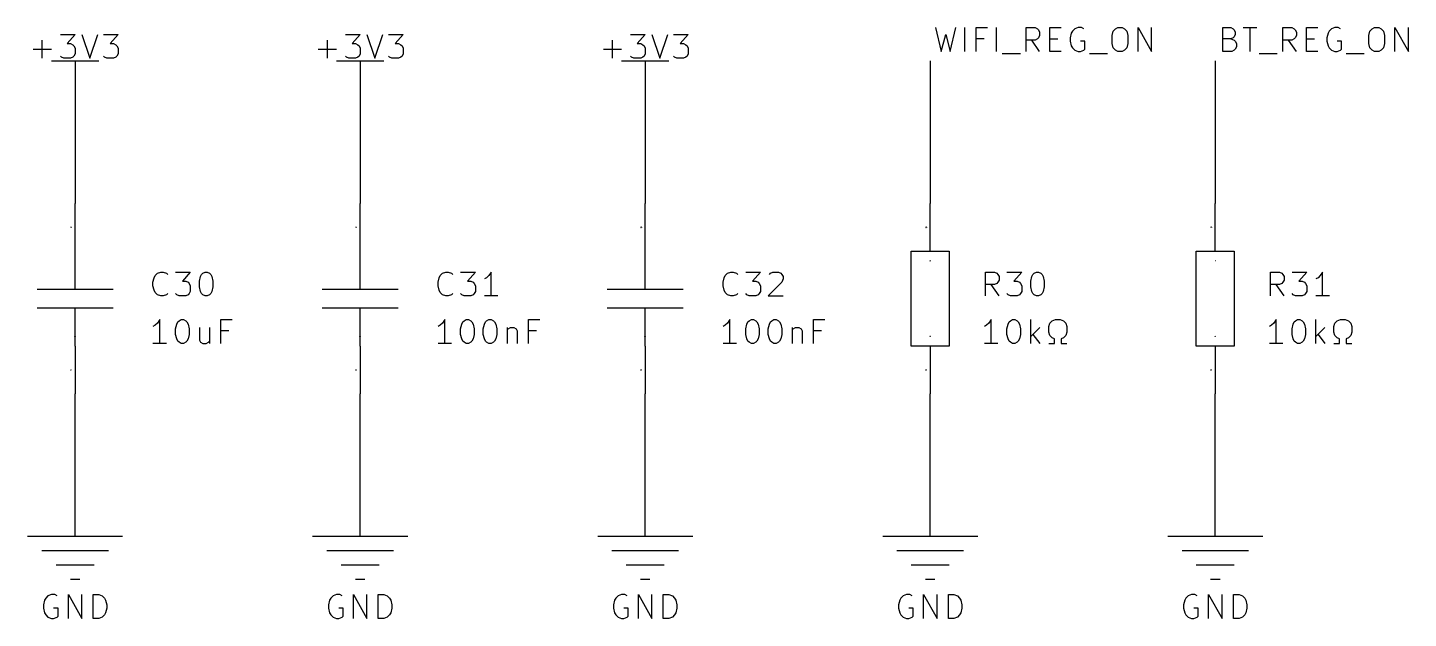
# Model space of a CAD drawing. Header units: millimetres. Extents: x 6 to 276, y -192 to -5.
# Drawn here: x 201.9 to 275.8, y -36.1 to -4.6 of the extents above; entities that cross this region are included whole.
import ezdxf

# ---------------------------------------------------------------- set-up
doc = ezdxf.new("R2010")
doc.units = ezdxf.units.MM
for name, color, linetype in [('GREENSIXTYFIVE', 129, 'CONTINUOUS'), ('LIGHTGREEN', 92, 'CONTINUOUS'), ('LIGHTRED', 12, 'CONTINUOUS'), ('RED', 14, 'CONTINUOUS'), ('REDSIX', 19, 'CONTINUOUS')]:
    doc.layers.add(name, color=color, linetype=linetype)

msp = doc.modelspace()

# ---------------------------------------------------------------- linework, layer by layer
at = {"layer": 'GREENSIXTYFIVE', "linetype": 'CONTINUOUS'}
for p, q in [((203.6838, -4.9344), (204.47, -4.9344)), ((204.47, -4.9344), (204.0466, -5.4182)), ((204.8328, -4.9344), (205.2561, -6.2044)), ((205.2561, -6.2044), (205.6795, -4.9344)), ((205.9819, -4.9344), (206.7681, -4.9344)), ((206.7681, -4.9344), (206.3447, -5.4182)), ((218.9238, -4.9344), (219.71, -4.9344)), ((219.71, -4.9344), (219.2866, -5.4182)), ((220.0728, -4.9344), (220.4961, -6.2044)), ((220.4961, -6.2044), (220.9195, -4.9344)), ((221.2219, -4.9344), (222.0081, -4.9344)), ((222.0081, -4.9344), (221.5847, -5.4182)), ((234.1638, -4.9344), (234.95, -4.9344)), ((234.95, -4.9344), (234.5266, -5.4182)), ((235.3128, -4.9344), (235.7361, -6.2044)), ((235.7361, -6.2044), (236.1595, -4.9344)), ((236.4619, -4.9344), (237.2481, -4.9344)), ((237.2481, -4.9344), (236.8247, -5.4182)), ((202.2323, -5.7206), (203.2, -5.7206)), ((202.7161, -6.2044), (202.7161, -5.2368)), ((204.0466, -5.4182), (204.2281, -5.4182)), ((204.2281, -5.4182), (204.349, -5.4787)), ((204.349, -5.4787), (204.4095, -5.5392)), ((204.4095, -5.5392), (204.47, -5.6601)), ((204.47, -5.6601), (204.47, -5.9625)), ((206.3447, -5.4182), (206.5262, -5.4182)), ((206.5262, -5.4182), (206.6471, -5.4787)), ((206.6471, -5.4787), (206.7076, -5.5392)), ((206.7076, -5.5392), (206.7681, -5.6601)), ((206.7681, -5.6601), (206.7681, -5.9625)), ((217.4723, -5.7206), (218.44, -5.7206)), ((217.9561, -6.2044), (217.9561, -5.2368)), ((219.2866, -5.4182), (219.4681, -5.4182)), ((219.4681, -5.4182), (219.589, -5.4787)), ((219.589, -5.4787), (219.6495, -5.5392)), ((219.6495, -5.5392), (219.71, -5.6601)), ((219.71, -5.6601), (219.71, -5.9625)), ((221.5847, -5.4182), (221.7662, -5.4182)), ((221.7662, -5.4182), (221.8871, -5.4787)), ((221.8871, -5.4787), (221.9476, -5.5392)), ((221.9476, -5.5392), (222.0081, -5.6601)), ((222.0081, -5.6601), (222.0081, -5.9625)), ((232.7123, -5.7206), (233.68, -5.7206)), ((233.1961, -6.2044), (233.1961, -5.2368)), ((234.5266, -5.4182), (234.7081, -5.4182)), ((234.7081, -5.4182), (234.829, -5.4787)), ((234.829, -5.4787), (234.8895, -5.5392)), ((234.8895, -5.5392), (234.95, -5.6601)), ((234.95, -5.6601), (234.95, -5.9625)), ((236.8247, -5.4182), (237.0062, -5.4182)), ((237.0062, -5.4182), (237.1271, -5.4787)), ((237.1271, -5.4787), (237.1876, -5.5392)), ((237.1876, -5.5392), (237.2481, -5.6601)), ((237.2481, -5.6601), (237.2481, -5.9625)), ((203.7443, -6.144), (203.6838, -6.0835)), ((203.8652, -6.2044), (203.7443, -6.144)), ((204.2281, -6.2044), (203.8652, -6.2044)), ((204.349, -6.144), (204.2281, -6.2044)), ((204.4095, -6.0835), (204.349, -6.144)), ((204.47, -5.9625), (204.4095, -6.0835)), ((206.0424, -6.144), (205.9819, -6.0835)), ((206.1633, -6.2044), (206.0424, -6.144)), ((206.5262, -6.2044), (206.1633, -6.2044)), ((206.6471, -6.144), (206.5262, -6.2044)), ((206.7076, -6.0835), (206.6471, -6.144)), ((206.7681, -5.9625), (206.7076, -6.0835)), ((218.9843, -6.144), (218.9238, -6.0835)), ((219.1052, -6.2044), (218.9843, -6.144)), ((219.4681, -6.2044), (219.1052, -6.2044)), ((219.589, -6.144), (219.4681, -6.2044)), ((219.6495, -6.0835), (219.589, -6.144)), ((219.71, -5.9625), (219.6495, -6.0835)), ((221.2824, -6.144), (221.2219, -6.0835)), ((221.4033, -6.2044), (221.2824, -6.144)), ((221.7662, -6.2044), (221.4033, -6.2044)), ((221.8871, -6.144), (221.7662, -6.2044)), ((221.9476, -6.0835), (221.8871, -6.144)), ((222.0081, -5.9625), (221.9476, -6.0835)), ((234.2243, -6.144), (234.1638, -6.0835)), ((234.3452, -6.2044), (234.2243, -6.144)), ((234.7081, -6.2044), (234.3452, -6.2044)), ((234.829, -6.144), (234.7081, -6.2044)), ((234.8895, -6.0835), (234.829, -6.144)), ((234.95, -5.9625), (234.8895, -6.0835)), ((236.5224, -6.144), (236.4619, -6.0835)), ((236.6433, -6.2044), (236.5224, -6.144)), ((237.0062, -6.2044), (236.6433, -6.2044)), ((237.1271, -6.144), (237.0062, -6.2044)), ((237.1876, -6.0835), (237.1271, -6.144)), ((237.2481, -5.9625), (237.1876, -6.0835)), ((204.4818, -17.0301), (204.4564, -17.0301)), ((204.4564, -17.0301), (204.46, -17.0325)), ((204.46, -17.0325), (204.4624, -17.0349)), ((204.4624, -17.0349), (204.4636, -17.0373)), ((204.4818, -17.0228), (204.4818, -17.0373)), ((208.754, -17.8159), (208.875, -17.6949)), ((208.875, -17.6949), (209.0564, -17.6344)), ((209.0564, -17.6344), (209.1773, -17.6344)), ((209.1773, -17.6344), (209.3588, -17.6949)), ((209.3588, -17.6949), (209.4192, -17.7554)), ((209.8426, -17.6344), (210.6288, -17.6344)), ((210.6288, -17.6344), (210.2054, -18.1182)), ((211.2335, -17.7554), (211.294, -17.6949)), ((211.294, -17.6949), (211.4149, -17.6344)), ((211.4149, -17.6344), (211.5359, -17.6344)), ((211.5359, -17.6344), (211.6568, -17.6949)), ((211.6568, -17.6949), (211.7173, -17.7554)), ((219.7218, -17.0301), (219.6964, -17.0301)), ((219.6964, -17.0301), (219.7, -17.0325)), ((219.7, -17.0325), (219.7024, -17.0349)), ((219.7024, -17.0349), (219.7036, -17.0373)), ((219.7218, -17.0228), (219.7218, -17.0373)), ((223.994, -17.8159), (224.115, -17.6949)), ((224.115, -17.6949), (224.2964, -17.6344)), ((224.2964, -17.6344), (224.4173, -17.6344)), ((224.4173, -17.6344), (224.5988, -17.6949)), ((224.5988, -17.6949), (224.6592, -17.7554)), ((225.0826, -17.6344), (225.8688, -17.6344)), ((225.8688, -17.6344), (225.4454, -18.1182)), ((226.7154, -17.6344), (226.5945, -17.8159)), ((226.7154, -18.9044), (226.7154, -17.6344)), ((234.9618, -17.0301), (234.9364, -17.0301)), ((234.9364, -17.0301), (234.94, -17.0325)), ((234.94, -17.0325), (234.9424, -17.0349)), ((234.9424, -17.0349), (234.9436, -17.0373)), ((234.9618, -17.0228), (234.9618, -17.0373)), ((239.234, -17.8159), (239.355, -17.6949)), ((239.355, -17.6949), (239.5364, -17.6344)), ((239.5364, -17.6344), (239.6573, -17.6344)), ((239.6573, -17.6344), (239.8388, -17.6949)), ((239.8388, -17.6949), (239.8992, -17.7554)), ((240.3226, -17.6344), (241.1088, -17.6344)), ((241.1088, -17.6344), (240.6854, -18.1182)), ((241.5926, -17.7554), (241.653, -17.6949)), ((241.653, -17.6949), (241.774, -17.6344)), ((241.774, -17.6344), (242.0764, -17.6344)), ((242.0764, -17.6344), (242.1973, -17.6949)), ((242.1973, -17.6949), (242.2578, -17.7554)), ((250.2018, -17.0301), (250.1764, -17.0301)), ((250.1764, -17.0301), (250.18, -17.0325)), ((250.18, -17.0325), (250.1824, -17.0349)), ((250.1824, -17.0349), (250.1836, -17.0373)), ((250.2018, -17.0228), (250.2018, -17.0373)), ((253.1435, -18.9044), (253.1435, -17.6344)), ((253.1435, -17.6344), (253.6273, -17.6344)), ((253.6273, -17.6344), (253.7483, -17.6949)), ((253.7483, -17.6949), (253.8088, -17.7554)), ((254.2926, -17.6344), (255.0788, -17.6344)), ((255.0788, -17.6344), (254.6554, -18.1182)), ((255.6835, -17.7554), (255.744, -17.6949)), ((255.744, -17.6949), (255.8649, -17.6344)), ((255.8649, -17.6344), (255.9859, -17.6344)), ((255.9859, -17.6344), (256.1068, -17.6949)), ((256.1068, -17.6949), (256.1673, -17.7554)), ((265.4418, -17.0301), (265.4164, -17.0301)), ((265.4164, -17.0301), (265.42, -17.0325)), ((265.42, -17.0325), (265.4224, -17.0349)), ((265.4224, -17.0349), (265.4236, -17.0373)), ((265.4418, -17.0228), (265.4418, -17.0373)), ((268.3835, -18.9044), (268.3835, -17.6344)), ((268.3835, -17.6344), (268.8673, -17.6344)), ((268.8673, -17.6344), (268.9883, -17.6949)), ((268.9883, -17.6949), (269.0488, -17.7554)), ((269.5326, -17.6344), (270.3188, -17.6344)), ((270.3188, -17.6344), (269.8954, -18.1182)), ((271.1654, -17.6344), (271.0445, -17.8159)), ((271.1654, -18.9044), (271.1654, -17.6344)), ((208.6331, -18.1787), (208.6935, -17.9368)), ((208.6331, -18.3601), (208.6331, -18.1787)), ((208.6935, -18.602), (208.6331, -18.3601)), ((208.6935, -17.9368), (208.754, -17.8159)), ((210.2054, -18.1182), (210.3869, -18.1182)), ((210.3869, -18.1182), (210.5078, -18.1787)), ((210.5078, -18.1787), (210.5683, -18.2392)), ((210.5683, -18.2392), (210.6288, -18.3601)), ((210.6288, -18.3601), (210.6288, -18.6625)), ((211.1126, -18.1182), (211.173, -17.8763)), ((211.1126, -18.4206), (211.1126, -18.1182)), ((211.173, -18.6625), (211.1126, -18.4206)), ((211.173, -17.8763), (211.2335, -17.7554)), ((211.7173, -17.7554), (211.7778, -17.8763)), ((211.7778, -17.8763), (211.8383, -18.1182)), ((211.8383, -18.4206), (211.7778, -18.6625)), ((211.8383, -18.1182), (211.8383, -18.4206)), ((223.8731, -18.1787), (223.9335, -17.9368)), ((223.8731, -18.3601), (223.8731, -18.1787)), ((223.9335, -18.602), (223.8731, -18.3601)), ((223.9335, -17.9368), (223.994, -17.8159)), ((225.4454, -18.1182), (225.6269, -18.1182)), ((225.6269, -18.1182), (225.7478, -18.1787)), ((225.7478, -18.1787), (225.8083, -18.2392)), ((225.8083, -18.2392), (225.8688, -18.3601)), ((225.8688, -18.3601), (225.8688, -18.6625)), ((226.4735, -17.9368), (226.3526, -17.9973)), ((226.5945, -17.8159), (226.4735, -17.9368)), ((239.1131, -18.1787), (239.1735, -17.9368)), ((239.1131, -18.3601), (239.1131, -18.1787)), ((239.1735, -18.602), (239.1131, -18.3601)), ((239.1735, -17.9368), (239.234, -17.8159)), ((240.6854, -18.1182), (240.8669, -18.1182)), ((240.8669, -18.1182), (240.9878, -18.1787)), ((240.9878, -18.1787), (241.0483, -18.2392)), ((241.0483, -18.2392), (241.1088, -18.3601)), ((241.1088, -18.3601), (241.1088, -18.6625)), ((242.2578, -18.1787), (241.5321, -18.9044)), ((242.2578, -17.7554), (242.3183, -17.8763)), ((242.3183, -17.9973), (242.2578, -18.1787)), ((242.3183, -17.8763), (242.3183, -17.9973)), ((253.6273, -18.2997), (253.1435, -18.2997)), ((253.8692, -18.9044), (253.4459, -18.2997)), ((253.7483, -18.2392), (253.6273, -18.2997)), ((253.8088, -18.1787), (253.7483, -18.2392)), ((253.8088, -17.7554), (253.8692, -17.8763)), ((253.8692, -18.0578), (253.8088, -18.1787)), ((253.8692, -17.8763), (253.8692, -18.0578)), ((254.6554, -18.1182), (254.8369, -18.1182)), ((254.8369, -18.1182), (254.9578, -18.1787)), ((254.9578, -18.1787), (255.0183, -18.2392)), ((255.0183, -18.2392), (255.0788, -18.3601)), ((255.0788, -18.3601), (255.0788, -18.6625)), ((255.5626, -18.1182), (255.623, -17.8763)), ((255.5626, -18.4206), (255.5626, -18.1182)), ((255.623, -18.6625), (255.5626, -18.4206)), ((255.623, -17.8763), (255.6835, -17.7554)), ((256.1673, -17.7554), (256.2278, -17.8763)), ((256.2278, -17.8763), (256.2883, -18.1182)), ((256.2883, -18.4206), (256.2278, -18.6625)), ((256.2883, -18.1182), (256.2883, -18.4206)), ((268.8673, -18.2997), (268.3835, -18.2997)), ((269.1092, -18.9044), (268.6859, -18.2997)), ((268.9883, -18.2392), (268.8673, -18.2997)), ((269.0488, -18.1787), (268.9883, -18.2392)), ((269.0488, -17.7554), (269.1092, -17.8763)), ((269.1092, -18.0578), (269.0488, -18.1787)), ((269.1092, -17.8763), (269.1092, -18.0578)), ((269.8954, -18.1182), (270.0769, -18.1182)), ((270.0769, -18.1182), (270.1978, -18.1787)), ((270.1978, -18.1787), (270.2583, -18.2392)), ((270.2583, -18.2392), (270.3188, -18.3601)), ((270.3188, -18.3601), (270.3188, -18.6625)), ((270.9235, -17.9368), (270.8026, -17.9973)), ((271.0445, -17.8159), (270.9235, -17.9368)), ((208.754, -18.723), (208.6935, -18.602)), ((208.875, -18.844), (208.754, -18.723)), ((209.0564, -18.9044), (208.875, -18.844)), ((209.1773, -18.9044), (209.0564, -18.9044)), ((209.3588, -18.844), (209.1773, -18.9044)), ((209.4192, -18.7835), (209.3588, -18.844)), ((209.9031, -18.844), (209.8426, -18.7835)), ((210.024, -18.9044), (209.9031, -18.844)), ((210.3869, -18.9044), (210.024, -18.9044)), ((210.5078, -18.844), (210.3869, -18.9044)), ((210.5683, -18.7835), (210.5078, -18.844)), ((210.6288, -18.6625), (210.5683, -18.7835)), ((211.2335, -18.7835), (211.173, -18.6625)), ((211.294, -18.844), (211.2335, -18.7835)), ((211.4149, -18.9044), (211.294, -18.844)), ((211.5359, -18.9044), (211.4149, -18.9044)), ((211.6568, -18.844), (211.5359, -18.9044)), ((211.7173, -18.7835), (211.6568, -18.844)), ((211.7778, -18.6625), (211.7173, -18.7835)), ((223.994, -18.723), (223.9335, -18.602)), ((224.115, -18.844), (223.994, -18.723)), ((224.2964, -18.9044), (224.115, -18.844)), ((224.4173, -18.9044), (224.2964, -18.9044)), ((224.5988, -18.844), (224.4173, -18.9044)), ((224.6592, -18.7835), (224.5988, -18.844)), ((225.1431, -18.844), (225.0826, -18.7835)), ((225.264, -18.9044), (225.1431, -18.844)), ((225.6269, -18.9044), (225.264, -18.9044)), ((225.7478, -18.844), (225.6269, -18.9044)), ((225.8083, -18.7835), (225.7478, -18.844)), ((225.8688, -18.6625), (225.8083, -18.7835)), ((227.0783, -18.9044), (226.3526, -18.9044)), ((239.234, -18.723), (239.1735, -18.602)), ((239.355, -18.844), (239.234, -18.723)), ((239.5364, -18.9044), (239.355, -18.844)), ((239.6573, -18.9044), (239.5364, -18.9044)), ((239.8388, -18.844), (239.6573, -18.9044)), ((239.8992, -18.7835), (239.8388, -18.844)), ((240.3831, -18.844), (240.3226, -18.7835)), ((240.504, -18.9044), (240.3831, -18.844)), ((240.8669, -18.9044), (240.504, -18.9044)), ((240.9878, -18.844), (240.8669, -18.9044)), ((241.0483, -18.7835), (240.9878, -18.844)), ((241.1088, -18.6625), (241.0483, -18.7835)), ((241.5321, -18.9044), (242.3183, -18.9044)), ((254.3531, -18.844), (254.2926, -18.7835)), ((254.474, -18.9044), (254.3531, -18.844)), ((254.8369, -18.9044), (254.474, -18.9044)), ((254.9578, -18.844), (254.8369, -18.9044)), ((255.0183, -18.7835), (254.9578, -18.844)), ((255.0788, -18.6625), (255.0183, -18.7835)), ((255.6835, -18.7835), (255.623, -18.6625)), ((255.744, -18.844), (255.6835, -18.7835)), ((255.8649, -18.9044), (255.744, -18.844)), ((255.9859, -18.9044), (255.8649, -18.9044)), ((256.1068, -18.844), (255.9859, -18.9044)), ((256.1673, -18.7835), (256.1068, -18.844)), ((256.2278, -18.6625), (256.1673, -18.7835)), ((269.5931, -18.844), (269.5326, -18.7835)), ((269.714, -18.9044), (269.5931, -18.844)), ((270.0769, -18.9044), (269.714, -18.9044)), ((270.1978, -18.844), (270.0769, -18.9044)), ((270.2583, -18.7835), (270.1978, -18.844)), ((270.3188, -18.6625), (270.2583, -18.7835)), ((271.5283, -18.9044), (270.8026, -18.9044)), ((208.754, -20.4768), (208.6331, -20.5373)), ((208.875, -20.3559), (208.754, -20.4768)), ((208.9959, -20.1744), (208.875, -20.3559)), ((208.9959, -21.4444), (208.9959, -20.1744)), ((209.8426, -20.6582), (209.903, -20.4163)), ((209.8426, -20.9606), (209.8426, -20.6582)), ((209.903, -20.4163), (209.9635, -20.2954)), ((209.9635, -20.2954), (210.024, -20.2349)), ((210.024, -20.2349), (210.1449, -20.1744)), ((210.1449, -20.1744), (210.2659, -20.1744)), ((210.2659, -20.1744), (210.3868, -20.2349)), ((210.3868, -20.2349), (210.4473, -20.2954)), ((210.4473, -20.2954), (210.5078, -20.4163)), ((210.5078, -20.4163), (210.5683, -20.6582)), ((210.5683, -20.6582), (210.5683, -20.9606)), ((211.1125, -20.5978), (211.1125, -21.263)), ((211.6568, -20.5978), (211.6568, -21.4444)), ((212.2615, -21.4444), (212.2615, -20.1744)), ((212.2615, -20.1744), (212.8663, -20.1744)), ((223.994, -20.4768), (223.8731, -20.5373)), ((224.115, -20.3559), (223.994, -20.4768)), ((224.2359, -20.1744), (224.115, -20.3559)), ((224.2359, -21.4444), (224.2359, -20.1744)), ((225.0826, -20.6582), (225.143, -20.4163)), ((225.0826, -20.9606), (225.0826, -20.6582)), ((225.143, -20.4163), (225.2035, -20.2954)), ((225.2035, -20.2954), (225.264, -20.2349)), ((225.264, -20.2349), (225.3849, -20.1744)), ((225.3849, -20.1744), (225.5059, -20.1744)), ((225.5059, -20.1744), (225.6268, -20.2349)), ((225.6268, -20.2349), (225.6873, -20.2954)), ((225.6873, -20.2954), (225.7478, -20.4163)), ((225.7478, -20.4163), (225.8083, -20.6582)), ((225.8083, -20.6582), (225.8083, -20.9606)), ((226.2921, -20.6582), (226.3525, -20.4163)), ((226.2921, -20.9606), (226.2921, -20.6582)), ((226.3525, -20.4163), (226.413, -20.2954)), ((226.413, -20.2954), (226.4735, -20.2349)), ((226.4735, -20.2349), (226.5944, -20.1744)), ((226.5944, -20.1744), (226.7154, -20.1744)), ((226.7154, -20.1744), (226.8363, -20.2349)), ((226.8363, -20.2349), (226.8968, -20.2954)), ((226.8968, -20.2954), (226.9573, -20.4163)), ((226.9573, -20.4163), (227.0178, -20.6582)), ((227.0178, -20.6582), (227.0178, -20.9606)), ((227.562, -20.5978), (227.562, -21.4444)), ((227.562, -20.7187), (227.6225, -20.6582)), ((227.6225, -20.6582), (227.7435, -20.5978)), ((227.7435, -20.5978), (227.9249, -20.5978)), ((227.9249, -20.5978), (228.0458, -20.6582)), ((228.0458, -20.6582), (228.1063, -20.7792)), ((228.711, -21.4444), (228.711, -20.1744)), ((228.711, -20.1744), (229.3158, -20.1744)), ((239.234, -20.4768), (239.1131, -20.5373)), ((239.355, -20.3559), (239.234, -20.4768)), ((239.4759, -20.1744), (239.355, -20.3559)), ((239.4759, -21.4444), (239.4759, -20.1744)), ((240.3226, -20.6582), (240.383, -20.4163)), ((240.3226, -20.9606), (240.3226, -20.6582)), ((240.383, -20.4163), (240.4435, -20.2954)), ((240.4435, -20.2954), (240.504, -20.2349)), ((240.504, -20.2349), (240.6249, -20.1744)), ((240.6249, -20.1744), (240.7459, -20.1744)), ((240.7459, -20.1744), (240.8668, -20.2349)), ((240.8668, -20.2349), (240.9273, -20.2954)), ((240.9273, -20.2954), (240.9878, -20.4163)), ((240.9878, -20.4163), (241.0483, -20.6582)), ((241.0483, -20.6582), (241.0483, -20.9606)), ((241.5321, -20.6582), (241.5925, -20.4163)), ((241.5321, -20.9606), (241.5321, -20.6582)), ((241.5925, -20.4163), (241.653, -20.2954)), ((241.653, -20.2954), (241.7135, -20.2349)), ((241.7135, -20.2349), (241.8344, -20.1744)), ((241.8344, -20.1744), (241.9554, -20.1744)), ((241.9554, -20.1744), (242.0763, -20.2349)), ((242.0763, -20.2349), (242.1368, -20.2954)), ((242.1368, -20.2954), (242.1973, -20.4163)), ((242.1973, -20.4163), (242.2578, -20.6582)), ((242.2578, -20.6582), (242.2578, -20.9606)), ((242.802, -20.5978), (242.802, -21.4444)), ((242.802, -20.7187), (242.8625, -20.6582)), ((242.8625, -20.6582), (242.9835, -20.5978)), ((242.9835, -20.5978), (243.1649, -20.5978)), ((243.1649, -20.5978), (243.2858, -20.6582)), ((243.2858, -20.6582), (243.3463, -20.7792)), ((243.951, -21.4444), (243.951, -20.1744)), ((243.951, -20.1744), (244.5558, -20.1744)), ((253.204, -20.4768), (253.0831, -20.5373)), ((253.325, -20.3559), (253.204, -20.4768)), ((253.4459, -20.1744), (253.325, -20.3559)), ((253.4459, -21.4444), (253.4459, -20.1744)), ((254.2926, -20.6582), (254.353, -20.4163)), ((254.2926, -20.9606), (254.2926, -20.6582)), ((254.353, -20.4163), (254.4135, -20.2954)), ((254.4135, -20.2954), (254.474, -20.2349)), ((254.474, -20.2349), (254.5949, -20.1744)), ((254.5949, -20.1744), (254.7159, -20.1744)), ((254.7159, -20.1744), (254.8368, -20.2349)), ((254.8368, -20.2349), (254.8973, -20.2954)), ((254.8973, -20.2954), (254.9578, -20.4163)), ((254.9578, -20.4163), (255.0183, -20.6582)), ((255.0183, -20.6582), (255.0183, -20.9606)), ((255.5625, -21.4444), (255.5625, -20.1744)), ((256.0463, -20.5978), (255.5625, -21.0816)), ((256.5302, -20.5373), (256.5906, -20.3559)), ((256.5302, -20.8397), (256.5302, -20.5373)), ((256.5906, -20.3559), (256.7116, -20.2349)), ((256.7116, -20.2349), (256.893, -20.1744)), ((256.893, -20.1744), (257.1349, -20.1744)), ((257.1349, -20.1744), (257.3163, -20.2349)), ((257.3163, -20.2349), (257.4373, -20.3559)), ((257.4373, -20.3559), (257.4978, -20.5373)), ((257.4978, -20.5373), (257.4978, -20.8397)), ((268.444, -20.4768), (268.3231, -20.5373)), ((268.565, -20.3559), (268.444, -20.4768)), ((268.6859, -20.1744), (268.565, -20.3559)), ((268.6859, -21.4444), (268.6859, -20.1744)), ((269.5326, -20.6582), (269.593, -20.4163)), ((269.5326, -20.9606), (269.5326, -20.6582)), ((269.593, -20.4163), (269.6535, -20.2954)), ((269.6535, -20.2954), (269.714, -20.2349)), ((269.714, -20.2349), (269.8349, -20.1744)), ((269.8349, -20.1744), (269.9559, -20.1744)), ((269.9559, -20.1744), (270.0768, -20.2349)), ((270.0768, -20.2349), (270.1373, -20.2954)), ((270.1373, -20.2954), (270.1978, -20.4163)), ((270.1978, -20.4163), (270.2583, -20.6582)), ((270.2583, -20.6582), (270.2583, -20.9606)), ((270.8025, -21.4444), (270.8025, -20.1744)), ((271.2863, -20.5978), (270.8025, -21.0816)), ((271.7702, -20.5373), (271.8306, -20.3559)), ((271.7702, -20.8397), (271.7702, -20.5373)), ((271.8306, -20.3559), (271.9516, -20.2349)), ((271.9516, -20.2349), (272.133, -20.1744)), ((272.133, -20.1744), (272.3749, -20.1744)), ((272.3749, -20.1744), (272.5563, -20.2349)), ((272.5563, -20.2349), (272.6773, -20.3559)), ((272.6773, -20.3559), (272.7378, -20.5373)), ((272.7378, -20.5373), (272.7378, -20.8397)), ((204.4564, -21.0674), (204.4576, -21.065)), ((204.4564, -21.0735), (204.4564, -21.0674)), ((204.4576, -21.0759), (204.4564, -21.0735)), ((204.4576, -21.065), (204.4588, -21.0638)), ((204.4588, -21.0771), (204.4576, -21.0759)), ((204.4588, -21.0638), (204.4612, -21.0626)), ((204.4612, -21.0626), (204.4636, -21.0626)), ((204.4636, -21.0626), (204.4672, -21.0638)), ((204.4672, -21.0638), (204.4818, -21.0783)), ((204.4818, -21.0783), (204.4818, -21.0626)), ((209.903, -21.2025), (209.8426, -20.9606)), ((209.9635, -21.3235), (209.903, -21.2025)), ((210.024, -21.384), (209.9635, -21.3235)), ((210.1449, -21.4444), (210.024, -21.384)), ((210.3868, -21.384), (210.2659, -21.4444)), ((210.4473, -21.3235), (210.3868, -21.384)), ((210.5078, -21.2025), (210.4473, -21.3235)), ((210.5683, -20.9606), (210.5078, -21.2025)), ((211.1125, -21.263), (211.173, -21.384)), ((211.173, -21.384), (211.294, -21.4444)), ((211.4754, -21.4444), (211.5963, -21.384)), ((211.5963, -21.384), (211.6568, -21.3235)), ((212.6849, -20.7792), (212.2615, -20.7792)), ((219.6964, -21.0674), (219.6976, -21.065)), ((219.6964, -21.0735), (219.6964, -21.0674)), ((219.6976, -21.0759), (219.6964, -21.0735)), ((219.6976, -21.065), (219.6988, -21.0638)), ((219.6988, -21.0771), (219.6976, -21.0759)), ((219.6988, -21.0638), (219.7012, -21.0626)), ((219.7012, -21.0626), (219.7036, -21.0626)), ((219.7036, -21.0626), (219.7072, -21.0638)), ((219.7072, -21.0638), (219.7218, -21.0783)), ((219.7218, -21.0783), (219.7218, -21.0626)), ((225.143, -21.2025), (225.0826, -20.9606)), ((225.2035, -21.3235), (225.143, -21.2025)), ((225.264, -21.384), (225.2035, -21.3235)), ((225.3849, -21.4444), (225.264, -21.384)), ((225.6268, -21.384), (225.5059, -21.4444)), ((225.6873, -21.3235), (225.6268, -21.384)), ((225.7478, -21.2025), (225.6873, -21.3235)), ((225.8083, -20.9606), (225.7478, -21.2025)), ((226.3525, -21.2025), (226.2921, -20.9606)), ((226.413, -21.3235), (226.3525, -21.2025)), ((226.4735, -21.384), (226.413, -21.3235)), ((226.5944, -21.4444), (226.4735, -21.384)), ((226.8363, -21.384), (226.7154, -21.4444)), ((226.8968, -21.3235), (226.8363, -21.384)), ((226.9573, -21.2025), (226.8968, -21.3235)), ((227.0178, -20.9606), (226.9573, -21.2025)), ((228.1063, -20.7792), (228.1063, -21.4444)), ((229.1344, -20.7792), (228.711, -20.7792)), ((234.9364, -21.0674), (234.9376, -21.065)), ((234.9364, -21.0735), (234.9364, -21.0674)), ((234.9376, -21.0759), (234.9364, -21.0735)), ((234.9376, -21.065), (234.9388, -21.0638)), ((234.9388, -21.0771), (234.9376, -21.0759)), ((234.9388, -21.0638), (234.9412, -21.0626)), ((234.9412, -21.0626), (234.9436, -21.0626)), ((234.9436, -21.0626), (234.9472, -21.0638)), ((234.9472, -21.0638), (234.9618, -21.0783)), ((234.9618, -21.0783), (234.9618, -21.0626)), ((240.383, -21.2025), (240.3226, -20.9606)), ((240.4435, -21.3235), (240.383, -21.2025)), ((240.504, -21.384), (240.4435, -21.3235)), ((240.6249, -21.4444), (240.504, -21.384)), ((240.8668, -21.384), (240.7459, -21.4444)), ((240.9273, -21.3235), (240.8668, -21.384)), ((240.9878, -21.2025), (240.9273, -21.3235)), ((241.0483, -20.9606), (240.9878, -21.2025)), ((241.5925, -21.2025), (241.5321, -20.9606)), ((241.653, -21.3235), (241.5925, -21.2025)), ((241.7135, -21.384), (241.653, -21.3235)), ((241.8344, -21.4444), (241.7135, -21.384)), ((242.0763, -21.384), (241.9554, -21.4444)), ((242.1368, -21.3235), (242.0763, -21.384)), ((242.1973, -21.2025), (242.1368, -21.3235)), ((242.2578, -20.9606), (242.1973, -21.2025)), ((243.3463, -20.7792), (243.3463, -21.4444)), ((244.3744, -20.7792), (243.951, -20.7792)), ((250.1764, -21.0674), (250.1776, -21.065)), ((250.1764, -21.0735), (250.1764, -21.0674)), ((250.1776, -21.0759), (250.1764, -21.0735)), ((250.1776, -21.065), (250.1788, -21.0638)), ((250.1788, -21.0771), (250.1776, -21.0759)), ((250.1788, -21.0638), (250.1812, -21.0626)), ((250.1812, -21.0626), (250.1836, -21.0626)), ((250.1836, -21.0626), (250.1872, -21.0638)), ((250.1872, -21.0638), (250.2018, -21.0783)), ((250.2018, -21.0783), (250.2018, -21.0626)), ((254.353, -21.2025), (254.2926, -20.9606)), ((254.4135, -21.3235), (254.353, -21.2025)), ((254.474, -21.384), (254.4135, -21.3235)), ((254.5949, -21.4444), (254.474, -21.384)), ((254.8368, -21.384), (254.7159, -21.4444)), ((254.8973, -21.3235), (254.8368, -21.384)), ((254.9578, -21.2025), (254.8973, -21.3235)), ((255.0183, -20.9606), (254.9578, -21.2025)), ((255.6835, -20.9606), (256.0463, -21.4444)), ((256.5906, -21.0211), (256.5302, -20.8397)), ((256.7116, -21.142), (256.5906, -21.0211)), ((256.8325, -21.2025), (256.7116, -21.142)), ((256.8325, -21.4444), (256.8325, -21.2025)), ((257.3163, -21.142), (257.1954, -21.2025)), ((257.1954, -21.2025), (257.1954, -21.4444)), ((257.4373, -21.0211), (257.3163, -21.142)), ((257.4978, -20.8397), (257.4373, -21.0211)), ((265.4164, -21.0674), (265.4176, -21.065)), ((265.4164, -21.0735), (265.4164, -21.0674)), ((265.4176, -21.0759), (265.4164, -21.0735)), ((265.4176, -21.065), (265.4188, -21.0638)), ((265.4188, -21.0771), (265.4176, -21.0759)), ((265.4188, -21.0638), (265.4212, -21.0626)), ((265.4212, -21.0626), (265.4236, -21.0626)), ((265.4236, -21.0626), (265.4272, -21.0638)), ((265.4272, -21.0638), (265.4418, -21.0783)), ((265.4418, -21.0783), (265.4418, -21.0626)), ((269.593, -21.2025), (269.5326, -20.9606)), ((269.6535, -21.3235), (269.593, -21.2025)), ((269.714, -21.384), (269.6535, -21.3235)), ((269.8349, -21.4444), (269.714, -21.384)), ((270.0768, -21.384), (269.9559, -21.4444)), ((270.1373, -21.3235), (270.0768, -21.384)), ((270.1978, -21.2025), (270.1373, -21.3235)), ((270.2583, -20.9606), (270.1978, -21.2025)), ((270.9235, -20.9606), (271.2863, -21.4444)), ((271.8306, -21.0211), (271.7702, -20.8397)), ((271.9516, -21.142), (271.8306, -21.0211)), ((272.0725, -21.2025), (271.9516, -21.142)), ((272.0725, -21.4444), (272.0725, -21.2025)), ((272.5563, -21.142), (272.4354, -21.2025)), ((272.4354, -21.2025), (272.4354, -21.4444)), ((272.6773, -21.0211), (272.5563, -21.142)), ((272.7378, -20.8397), (272.6773, -21.0211)), ((209.3588, -21.4444), (208.6331, -21.4444)), ((210.2659, -21.4444), (210.1449, -21.4444)), ((211.294, -21.4444), (211.4754, -21.4444)), ((224.5988, -21.4444), (223.8731, -21.4444)), ((225.5059, -21.4444), (225.3849, -21.4444)), ((226.7154, -21.4444), (226.5944, -21.4444)), ((239.8388, -21.4444), (239.1131, -21.4444)), ((240.7459, -21.4444), (240.6249, -21.4444)), ((241.9554, -21.4444), (241.8344, -21.4444)), ((253.8088, -21.4444), (253.0831, -21.4444)), ((254.7159, -21.4444), (254.5949, -21.4444)), ((256.5302, -21.4444), (256.8325, -21.4444)), ((257.1954, -21.4444), (257.4978, -21.4444)), ((269.0488, -21.4444), (268.3231, -21.4444)), ((269.9559, -21.4444), (269.8349, -21.4444)), ((271.7702, -21.4444), (272.0725, -21.4444)), ((272.4354, -21.4444), (272.7378, -21.4444)), ((202.8371, -35.1716), (202.7767, -35.4135)), ((202.7767, -35.4135), (202.7767, -35.5949)), ((202.8976, -35.0507), (202.8371, -35.1716)), ((203.0186, -34.9297), (202.8976, -35.0507)), ((203.2, -34.8692), (203.0186, -34.9297)), ((203.3814, -34.8692), (203.2, -34.8692)), ((203.5024, -34.9297), (203.3814, -34.8692)), ((204.1071, -36.1392), (204.1071, -34.8692)), ((204.1071, -34.8692), (204.8328, -36.1392)), ((204.8328, -36.1392), (204.8328, -34.8692)), ((205.4376, -36.1392), (205.4376, -34.8692)), ((205.4376, -34.8692), (205.74, -34.8692)), ((205.74, -34.8692), (205.9214, -34.9297)), ((205.9214, -34.9297), (206.0424, -35.0507)), ((206.0424, -35.0507), (206.1029, -35.1716)), ((206.1029, -35.1716), (206.1633, -35.4135)), ((206.1633, -35.4135), (206.1633, -35.5949)), ((218.0771, -35.1716), (218.0167, -35.4135)), ((218.0167, -35.4135), (218.0167, -35.5949)), ((218.1376, -35.0507), (218.0771, -35.1716)), ((218.2586, -34.9297), (218.1376, -35.0507)), ((218.44, -34.8692), (218.2586, -34.9297)), ((218.6214, -34.8692), (218.44, -34.8692)), ((218.7424, -34.9297), (218.6214, -34.8692)), ((219.3471, -36.1392), (219.3471, -34.8692)), ((219.3471, -34.8692), (220.0728, -36.1392)), ((220.0728, -36.1392), (220.0728, -34.8692)), ((220.6776, -36.1392), (220.6776, -34.8692)), ((220.6776, -34.8692), (220.98, -34.8692)), ((220.98, -34.8692), (221.1614, -34.9297)), ((221.1614, -34.9297), (221.2824, -35.0507)), ((221.2824, -35.0507), (221.3429, -35.1716)), ((221.3429, -35.1716), (221.4033, -35.4135)), ((221.4033, -35.4135), (221.4033, -35.5949)), ((233.3171, -35.1716), (233.2567, -35.4135)), ((233.2567, -35.4135), (233.2567, -35.5949)), ((233.3776, -35.0507), (233.3171, -35.1716)), ((233.4986, -34.9297), (233.3776, -35.0507)), ((233.68, -34.8692), (233.4986, -34.9297)), ((233.8614, -34.8692), (233.68, -34.8692)), ((233.9824, -34.9297), (233.8614, -34.8692)), ((234.5871, -36.1392), (234.5871, -34.8692)), ((234.5871, -34.8692), (235.3128, -36.1392)), ((235.3128, -36.1392), (235.3128, -34.8692)), ((235.9176, -36.1392), (235.9176, -34.8692)), ((235.9176, -34.8692), (236.22, -34.8692)), ((236.22, -34.8692), (236.4014, -34.9297)), ((236.4014, -34.9297), (236.5224, -35.0507)), ((236.5224, -35.0507), (236.5829, -35.1716)), ((236.5829, -35.1716), (236.6433, -35.4135)), ((236.6433, -35.4135), (236.6433, -35.5949)), ((248.5571, -35.1716), (248.4967, -35.4135)), ((248.4967, -35.4135), (248.4967, -35.5949)), ((248.6176, -35.0507), (248.5571, -35.1716)), ((248.7386, -34.9297), (248.6176, -35.0507)), ((248.92, -34.8692), (248.7386, -34.9297)), ((249.1014, -34.8692), (248.92, -34.8692)), ((249.2224, -34.9297), (249.1014, -34.8692)), ((249.8271, -36.1392), (249.8271, -34.8692)), ((249.8271, -34.8692), (250.5528, -36.1392)), ((250.5528, -36.1392), (250.5528, -34.8692)), ((251.1576, -36.1392), (251.1576, -34.8692)), ((251.1576, -34.8692), (251.46, -34.8692)), ((251.46, -34.8692), (251.6414, -34.9297)), ((251.6414, -34.9297), (251.7624, -35.0507)), ((251.7624, -35.0507), (251.8229, -35.1716)), ((251.8229, -35.1716), (251.8833, -35.4135)), ((251.8833, -35.4135), (251.8833, -35.5949)), ((263.7971, -35.1716), (263.7367, -35.4135)), ((263.7367, -35.4135), (263.7367, -35.5949)), ((263.8576, -35.0507), (263.7971, -35.1716)), ((263.9786, -34.9297), (263.8576, -35.0507)), ((264.16, -34.8692), (263.9786, -34.9297)), ((264.3414, -34.8692), (264.16, -34.8692)), ((264.4624, -34.9297), (264.3414, -34.8692)), ((265.0671, -36.1392), (265.0671, -34.8692)), ((265.0671, -34.8692), (265.7928, -36.1392)), ((265.7928, -36.1392), (265.7928, -34.8692)), ((266.3976, -36.1392), (266.3976, -34.8692)), ((266.3976, -34.8692), (266.7, -34.8692)), ((266.7, -34.8692), (266.8814, -34.9297)), ((266.8814, -34.9297), (267.0024, -35.0507)), ((267.0024, -35.0507), (267.0629, -35.1716)), ((267.0629, -35.1716), (267.1233, -35.4135)), ((267.1233, -35.4135), (267.1233, -35.5949)), ((202.7767, -35.5949), (202.8371, -35.8368)), ((202.8371, -35.8368), (202.8976, -35.9578)), ((202.8976, -35.9578), (203.0186, -36.0788)), ((203.0186, -36.0788), (203.2, -36.1392)), ((203.2, -36.1392), (203.3209, -36.1392)), ((203.5628, -35.5949), (203.3209, -35.5949)), ((203.3209, -36.1392), (203.5024, -36.0788)), ((203.5024, -36.0788), (203.5628, -36.0183)), ((203.5628, -36.0183), (203.5628, -35.5949)), ((205.74, -36.1392), (205.4376, -36.1392)), ((205.9214, -36.0788), (205.74, -36.1392)), ((206.0424, -35.9578), (205.9214, -36.0788)), ((206.1029, -35.8368), (206.0424, -35.9578)), ((206.1633, -35.5949), (206.1029, -35.8368)), ((218.0167, -35.5949), (218.0771, -35.8368)), ((218.0771, -35.8368), (218.1376, -35.9578)), ((218.1376, -35.9578), (218.2586, -36.0788)), ((218.2586, -36.0788), (218.44, -36.1392)), ((218.44, -36.1392), (218.5609, -36.1392)), ((218.8028, -35.5949), (218.5609, -35.5949)), ((218.5609, -36.1392), (218.7424, -36.0788)), ((218.7424, -36.0788), (218.8028, -36.0183)), ((218.8028, -36.0183), (218.8028, -35.5949)), ((220.98, -36.1392), (220.6776, -36.1392)), ((221.1614, -36.0788), (220.98, -36.1392)), ((221.2824, -35.9578), (221.1614, -36.0788)), ((221.3429, -35.8368), (221.2824, -35.9578)), ((221.4033, -35.5949), (221.3429, -35.8368)), ((233.2567, -35.5949), (233.3171, -35.8368)), ((233.3171, -35.8368), (233.3776, -35.9578)), ((233.3776, -35.9578), (233.4986, -36.0788)), ((233.4986, -36.0788), (233.68, -36.1392)), ((233.68, -36.1392), (233.8009, -36.1392)), ((234.0428, -35.5949), (233.8009, -35.5949)), ((233.8009, -36.1392), (233.9824, -36.0788)), ((233.9824, -36.0788), (234.0428, -36.0183)), ((234.0428, -36.0183), (234.0428, -35.5949)), ((236.22, -36.1392), (235.9176, -36.1392)), ((236.4014, -36.0788), (236.22, -36.1392)), ((236.5224, -35.9578), (236.4014, -36.0788)), ((236.5829, -35.8368), (236.5224, -35.9578)), ((236.6433, -35.5949), (236.5829, -35.8368)), ((248.4967, -35.5949), (248.5571, -35.8368)), ((248.5571, -35.8368), (248.6176, -35.9578)), ((248.6176, -35.9578), (248.7386, -36.0788)), ((248.7386, -36.0788), (248.92, -36.1392)), ((248.92, -36.1392), (249.0409, -36.1392)), ((249.2828, -35.5949), (249.0409, -35.5949)), ((249.0409, -36.1392), (249.2224, -36.0788)), ((249.2224, -36.0788), (249.2828, -36.0183)), ((249.2828, -36.0183), (249.2828, -35.5949)), ((251.46, -36.1392), (251.1576, -36.1392)), ((251.6414, -36.0788), (251.46, -36.1392)), ((251.7624, -35.9578), (251.6414, -36.0788)), ((251.8229, -35.8368), (251.7624, -35.9578)), ((251.8833, -35.5949), (251.8229, -35.8368)), ((263.7367, -35.5949), (263.7971, -35.8368)), ((263.7971, -35.8368), (263.8576, -35.9578)), ((263.8576, -35.9578), (263.9786, -36.0788)), ((263.9786, -36.0788), (264.16, -36.1392)), ((264.16, -36.1392), (264.2809, -36.1392)), ((264.5228, -35.5949), (264.2809, -35.5949)), ((264.2809, -36.1392), (264.4624, -36.0788)), ((264.4624, -36.0788), (264.5228, -36.0183)), ((264.5228, -36.0183), (264.5228, -35.5949)), ((266.7, -36.1392), (266.3976, -36.1392)), ((266.8814, -36.0788), (266.7, -36.1392)), ((267.0024, -35.9578), (266.8814, -36.0788)), ((267.0629, -35.8368), (267.0024, -35.9578)), ((267.1233, -35.5949), (267.0629, -35.8368))]:
    msp.add_line(p, q, dxfattribs=at)
at = {"layer": 'LIGHTGREEN', "linetype": 'CONTINUOUS'}
for p, q in [((250.19, -6.35), (250.19, -13.97)), ((265.43, -6.35), (265.43, -13.97)), ((204.47, -8.89), (204.47, -13.97)), ((219.71, -8.89), (219.71, -13.97)), ((234.95, -8.89), (234.95, -13.97)), ((204.47, -29.21), (204.47, -24.13)), ((219.71, -29.21), (219.71, -24.13)), ((234.95, -29.21), (234.95, -24.13)), ((250.19, -29.21), (250.19, -24.13)), ((265.43, -29.21), (265.43, -24.13))]:
    msp.add_line(p, q, dxfattribs=at)
at = {"layer": 'LIGHTRED', "linetype": 'CONTINUOUS'}
for p, q in [((204.2637, -15.24), (204.2383, -15.24)), ((204.2383, -15.24), (204.2419, -15.2424)), ((204.2419, -15.2424), (204.2443, -15.2448)), ((204.2443, -15.2448), (204.2455, -15.2472)), ((204.2637, -15.2327), (204.2637, -15.2472)), ((219.5037, -15.24), (219.4783, -15.24)), ((219.4783, -15.24), (219.4819, -15.2424)), ((219.4819, -15.2424), (219.4843, -15.2448)), ((219.4843, -15.2448), (219.4855, -15.2472)), ((219.5037, -15.2327), (219.5037, -15.2472)), ((234.7437, -15.24), (234.7183, -15.24)), ((234.7183, -15.24), (234.7219, -15.2424)), ((234.7219, -15.2424), (234.7243, -15.2448)), ((234.7243, -15.2448), (234.7255, -15.2472)), ((234.7437, -15.2327), (234.7437, -15.2472)), ((249.9837, -15.24), (249.9583, -15.24)), ((249.9583, -15.24), (249.9619, -15.2424)), ((249.9619, -15.2424), (249.9643, -15.2448)), ((249.9643, -15.2448), (249.9655, -15.2472)), ((249.9837, -15.2327), (249.9837, -15.2472)), ((265.2237, -15.24), (265.1983, -15.24)), ((265.1983, -15.24), (265.2019, -15.2424)), ((265.2019, -15.2424), (265.2043, -15.2448)), ((265.2043, -15.2448), (265.2055, -15.2472)), ((265.2237, -15.2327), (265.2237, -15.2472)), ((204.2383, -22.8575), (204.2395, -22.8551)), ((204.2383, -22.8636), (204.2383, -22.8575)), ((204.2395, -22.866), (204.2383, -22.8636)), ((204.2395, -22.8551), (204.2407, -22.8539)), ((204.2407, -22.8672), (204.2395, -22.866)), ((204.2407, -22.8539), (204.2431, -22.8527)), ((204.2431, -22.8527), (204.2455, -22.8527)), ((204.2455, -22.8527), (204.2491, -22.8539)), ((204.2491, -22.8539), (204.2637, -22.8684)), ((204.2637, -22.8684), (204.2637, -22.8527)), ((219.4783, -22.8575), (219.4795, -22.8551)), ((219.4783, -22.8636), (219.4783, -22.8575)), ((219.4795, -22.866), (219.4783, -22.8636)), ((219.4795, -22.8551), (219.4807, -22.8539)), ((219.4807, -22.8672), (219.4795, -22.866)), ((219.4807, -22.8539), (219.4831, -22.8527)), ((219.4831, -22.8527), (219.4855, -22.8527)), ((219.4855, -22.8527), (219.4891, -22.8539)), ((219.4891, -22.8539), (219.5037, -22.8684)), ((219.5037, -22.8684), (219.5037, -22.8527)), ((234.7183, -22.8575), (234.7195, -22.8551)), ((234.7183, -22.8636), (234.7183, -22.8575)), ((234.7195, -22.866), (234.7183, -22.8636)), ((234.7195, -22.8551), (234.7207, -22.8539)), ((234.7207, -22.8672), (234.7195, -22.866)), ((234.7207, -22.8539), (234.7231, -22.8527)), ((234.7231, -22.8527), (234.7255, -22.8527)), ((234.7255, -22.8527), (234.7291, -22.8539)), ((234.7291, -22.8539), (234.7437, -22.8684)), ((234.7437, -22.8684), (234.7437, -22.8527)), ((249.9583, -22.8575), (249.9595, -22.8551)), ((249.9583, -22.8636), (249.9583, -22.8575)), ((249.9595, -22.866), (249.9583, -22.8636)), ((249.9595, -22.8551), (249.9607, -22.8539)), ((249.9607, -22.8672), (249.9595, -22.866)), ((249.9607, -22.8539), (249.9631, -22.8527)), ((249.9631, -22.8527), (249.9655, -22.8527)), ((249.9655, -22.8527), (249.9691, -22.8539)), ((249.9691, -22.8539), (249.9837, -22.8684)), ((249.9837, -22.8684), (249.9837, -22.8527)), ((265.1983, -22.8575), (265.1995, -22.8551)), ((265.1983, -22.8636), (265.1983, -22.8575)), ((265.1995, -22.866), (265.1983, -22.8636)), ((265.1995, -22.8551), (265.2007, -22.8539)), ((265.2007, -22.8672), (265.1995, -22.866)), ((265.2007, -22.8539), (265.2031, -22.8527)), ((265.2031, -22.8527), (265.2055, -22.8527)), ((265.2055, -22.8527), (265.2091, -22.8539)), ((265.2091, -22.8539), (265.2237, -22.8684)), ((265.2237, -22.8684), (265.2237, -22.8527))]:
    msp.add_line(p, q, dxfattribs=at)
at = {"layer": 'RED', "linetype": 'CONTINUOUS'}
for p, q in [((203.2, -6.35), (205.74, -6.35)), ((204.47, -6.35), (204.47, -7.62)), ((218.44, -6.35), (220.98, -6.35)), ((219.71, -6.35), (219.71, -7.62)), ((233.68, -6.35), (236.22, -6.35)), ((234.95, -6.35), (234.95, -7.62)), ((204.47, -7.62), (204.47, -8.89)), ((219.71, -7.62), (219.71, -8.89)), ((234.95, -7.62), (234.95, -8.89)), ((204.47, -16.51), (204.47, -13.97)), ((219.71, -16.51), (219.71, -13.97)), ((234.95, -16.51), (234.95, -13.97)), ((250.19, -16.51), (250.19, -13.97)), ((265.43, -16.51), (265.43, -13.97)), ((204.47, -18.542), (204.47, -16.51)), ((219.71, -18.542), (219.71, -16.51)), ((234.95, -18.542), (234.95, -16.51)), ((249.174, -21.59), (249.174, -16.51)), ((249.174, -16.51), (251.206, -16.51)), ((251.206, -16.51), (251.206, -21.59)), ((264.414, -21.59), (264.414, -16.51)), ((264.414, -16.51), (266.446, -16.51)), ((266.446, -16.51), (266.446, -21.59)), ((202.438, -18.542), (206.502, -18.542)), ((217.678, -18.542), (221.742, -18.542)), ((232.918, -18.542), (236.982, -18.542)), ((206.502, -19.558), (202.438, -19.558)), ((204.47, -21.59), (204.47, -19.558)), ((221.742, -19.558), (217.678, -19.558)), ((219.71, -21.59), (219.71, -19.558)), ((236.982, -19.558), (232.918, -19.558)), ((234.95, -21.59), (234.95, -19.558)), ((204.47, -21.59), (204.47, -24.13)), ((219.71, -21.59), (219.71, -24.13)), ((234.95, -21.59), (234.95, -24.13)), ((251.206, -21.59), (249.174, -21.59)), ((250.19, -21.59), (250.19, -24.13)), ((266.446, -21.59), (264.414, -21.59)), ((265.43, -21.59), (265.43, -24.13)), ((204.47, -31.75), (204.47, -29.21)), ((219.71, -31.75), (219.71, -29.21)), ((234.95, -31.75), (234.95, -29.21)), ((250.19, -31.75), (250.19, -29.21)), ((265.43, -31.75), (265.43, -29.21)), ((201.93, -31.75), (207.01, -31.75)), ((217.17, -31.75), (222.25, -31.75)), ((232.41, -31.75), (237.49, -31.75)), ((247.65, -31.75), (252.73, -31.75)), ((262.89, -31.75), (267.97, -31.75)), ((202.692, -32.512), (206.248, -32.512)), ((217.932, -32.512), (221.488, -32.512)), ((233.172, -32.512), (236.728, -32.512)), ((248.412, -32.512), (251.968, -32.512)), ((263.652, -32.512), (267.208, -32.512)), ((203.454, -33.274), (205.486, -33.274)), ((218.694, -33.274), (220.726, -33.274)), ((233.934, -33.274), (235.966, -33.274)), ((249.174, -33.274), (251.206, -33.274)), ((264.414, -33.274), (266.446, -33.274)), ((204.216, -34.036), (204.724, -34.036)), ((219.456, -34.036), (219.964, -34.036)), ((234.696, -34.036), (235.204, -34.036)), ((249.936, -34.036), (250.444, -34.036)), ((265.176, -34.036), (265.684, -34.036))]:
    msp.add_line(p, q, dxfattribs=at)
at = {"layer": 'REDSIX', "linetype": 'CONTINUOUS'}
for p, q in [((250.4758, -4.5669), (250.7782, -5.8369)), ((250.7782, -5.8369), (251.0201, -4.9298)), ((251.0201, -4.9298), (251.262, -5.8369)), ((251.262, -5.8369), (251.5644, -4.5669)), ((252.0481, -5.8369), (252.0481, -4.5669)), ((252.6529, -5.8369), (252.6529, -4.5669)), ((252.6529, -4.5669), (253.2577, -4.5669)), ((253.7415, -5.8369), (253.7415, -4.5669)), ((255.3139, -5.8369), (255.3139, -4.5669)), ((255.3139, -4.5669), (255.7977, -4.5669)), ((255.7977, -4.5669), (255.9187, -4.6274)), ((255.9187, -4.6274), (255.9792, -4.6879)), ((255.9792, -5.1112), (255.9187, -5.1717)), ((255.9792, -4.6879), (256.0396, -4.8088)), ((256.0396, -4.9903), (255.9792, -5.1112)), ((256.0396, -4.8088), (256.0396, -4.9903)), ((256.5839, -5.8369), (256.5839, -4.5669)), ((256.5839, -4.5669), (257.1887, -4.5669)), ((257.7329, -4.8693), (257.6725, -5.1112)), ((257.6725, -5.1112), (257.6725, -5.2926)), ((257.7934, -4.7484), (257.7329, -4.8693)), ((257.9144, -4.6274), (257.7934, -4.7484)), ((258.0958, -4.5669), (257.9144, -4.6274)), ((258.2772, -4.5669), (258.0958, -4.5669)), ((258.3982, -4.6274), (258.2772, -4.5669)), ((259.9101, -4.9903), (259.9705, -4.7484)), ((259.9101, -5.4136), (259.9101, -4.9903)), ((259.9705, -4.7484), (260.0915, -4.6274)), ((260.0915, -4.6274), (260.2124, -4.5669)), ((260.2124, -4.5669), (260.4543, -4.5669)), ((260.4543, -4.5669), (260.5753, -4.6274)), ((260.5753, -4.6274), (260.6962, -4.7484)), ((260.6962, -4.7484), (260.7567, -4.9903)), ((260.7567, -4.9903), (260.7567, -5.4136)), ((261.301, -5.8369), (261.301, -4.5669)), ((261.301, -4.5669), (262.0267, -5.8369)), ((262.0267, -5.8369), (262.0267, -4.5669)), ((265.8367, -5.8369), (265.8367, -4.5669)), ((265.8367, -4.5669), (266.2601, -4.5669)), ((266.2601, -4.5669), (266.381, -4.6274)), ((266.381, -5.1112), (266.2601, -5.1717)), ((266.381, -4.6274), (266.4415, -4.6879)), ((266.4415, -5.0507), (266.381, -5.1112)), ((266.4415, -4.6879), (266.502, -4.8088)), ((266.502, -4.9298), (266.4415, -5.0507)), ((266.502, -4.8088), (266.502, -4.9298)), ((266.9253, -4.5669), (267.651, -4.5669)), ((267.2882, -5.8369), (267.2882, -4.5669)), ((269.0419, -5.8369), (269.0419, -4.5669)), ((269.0419, -4.5669), (269.5257, -4.5669)), ((269.5257, -4.5669), (269.6467, -4.6274)), ((269.6467, -4.6274), (269.7072, -4.6879)), ((269.7072, -5.1112), (269.6467, -5.1717)), ((269.7072, -4.6879), (269.7676, -4.8088)), ((269.7676, -4.9903), (269.7072, -5.1112)), ((269.7676, -4.8088), (269.7676, -4.9903)), ((270.3119, -5.8369), (270.3119, -4.5669)), ((270.3119, -4.5669), (270.9167, -4.5669)), ((271.4609, -4.8693), (271.4005, -5.1112)), ((271.4005, -5.1112), (271.4005, -5.2926)), ((271.5214, -4.7484), (271.4609, -4.8693)), ((271.6424, -4.6274), (271.5214, -4.7484)), ((271.8238, -4.5669), (271.6424, -4.6274)), ((272.0052, -4.5669), (271.8238, -4.5669)), ((272.1262, -4.6274), (272.0052, -4.5669)), ((273.6381, -4.9903), (273.6985, -4.7484)), ((273.6381, -5.4136), (273.6381, -4.9903)), ((273.6985, -4.7484), (273.8195, -4.6274)), ((273.8195, -4.6274), (273.9404, -4.5669)), ((273.9404, -4.5669), (274.1823, -4.5669)), ((274.1823, -4.5669), (274.3033, -4.6274)), ((274.3033, -4.6274), (274.4242, -4.7484)), ((274.4242, -4.7484), (274.4847, -4.9903)), ((274.4847, -4.9903), (274.4847, -5.4136)), ((275.029, -5.8369), (275.029, -4.5669)), ((275.029, -4.5669), (275.7547, -5.8369)), ((275.7547, -5.8369), (275.7547, -4.5669)), ((253.0763, -5.1717), (252.6529, -5.1717)), ((255.7977, -5.2322), (255.3139, -5.2322)), ((256.0396, -5.8369), (255.6163, -5.2322)), ((255.9187, -5.1717), (255.7977, -5.2322)), ((256.5839, -5.1717), (257.0073, -5.1717)), ((257.1887, -5.8369), (256.5839, -5.8369)), ((257.6725, -5.2926), (257.7329, -5.5345)), ((257.7329, -5.5345), (257.7934, -5.6555)), ((257.7934, -5.6555), (257.9144, -5.7765)), ((257.9144, -5.7765), (258.0958, -5.8369)), ((258.0958, -5.8369), (258.2167, -5.8369)), ((258.4586, -5.2926), (258.2167, -5.2926)), ((258.2167, -5.8369), (258.3982, -5.7765)), ((258.3982, -5.7765), (258.4586, -5.716)), ((258.4586, -5.716), (258.4586, -5.2926)), ((259.9705, -5.6555), (259.9101, -5.4136)), ((260.0915, -5.7765), (259.9705, -5.6555)), ((260.2124, -5.8369), (260.0915, -5.7765)), ((260.4543, -5.8369), (260.2124, -5.8369)), ((260.5753, -5.7765), (260.4543, -5.8369)), ((260.6962, -5.6555), (260.5753, -5.7765)), ((260.7567, -5.4136), (260.6962, -5.6555)), ((266.2601, -5.1717), (265.8367, -5.1717)), ((266.3205, -5.8369), (265.8367, -5.8369)), ((266.2601, -5.1717), (266.4415, -5.2322)), ((266.4415, -5.7765), (266.3205, -5.8369)), ((266.4415, -5.2322), (266.502, -5.2926)), ((266.502, -5.716), (266.4415, -5.7765)), ((266.502, -5.2926), (266.5624, -5.4136)), ((266.5624, -5.595), (266.502, -5.716)), ((266.5624, -5.4136), (266.5624, -5.595)), ((269.5257, -5.2322), (269.0419, -5.2322)), ((269.7676, -5.8369), (269.3443, -5.2322)), ((269.6467, -5.1717), (269.5257, -5.2322)), ((270.3119, -5.1717), (270.7353, -5.1717)), ((270.9167, -5.8369), (270.3119, -5.8369)), ((271.4005, -5.2926), (271.4609, -5.5345)), ((271.4609, -5.5345), (271.5214, -5.6555)), ((271.5214, -5.6555), (271.6424, -5.7765)), ((271.6424, -5.7765), (271.8238, -5.8369)), ((271.8238, -5.8369), (271.9447, -5.8369)), ((272.1866, -5.2926), (271.9447, -5.2926)), ((271.9447, -5.8369), (272.1262, -5.7765)), ((272.1262, -5.7765), (272.1866, -5.716)), ((272.1866, -5.716), (272.1866, -5.2926)), ((273.6985, -5.6555), (273.6381, -5.4136)), ((273.8195, -5.7765), (273.6985, -5.6555)), ((273.9404, -5.8369), (273.8195, -5.7765)), ((274.1823, -5.8369), (273.9404, -5.8369)), ((274.3033, -5.7765), (274.1823, -5.8369)), ((274.4242, -5.6555), (274.3033, -5.7765)), ((274.4847, -5.4136), (274.4242, -5.6555)), ((254.044, -5.9579), (255.0116, -5.9579)), ((258.7006, -5.9579), (259.6682, -5.9579)), ((267.772, -5.9579), (268.7396, -5.9579)), ((272.4286, -5.9579), (273.3962, -5.9579))]:
    msp.add_line(p, q, dxfattribs=at)

doc.saveas('drawing.dxf')
